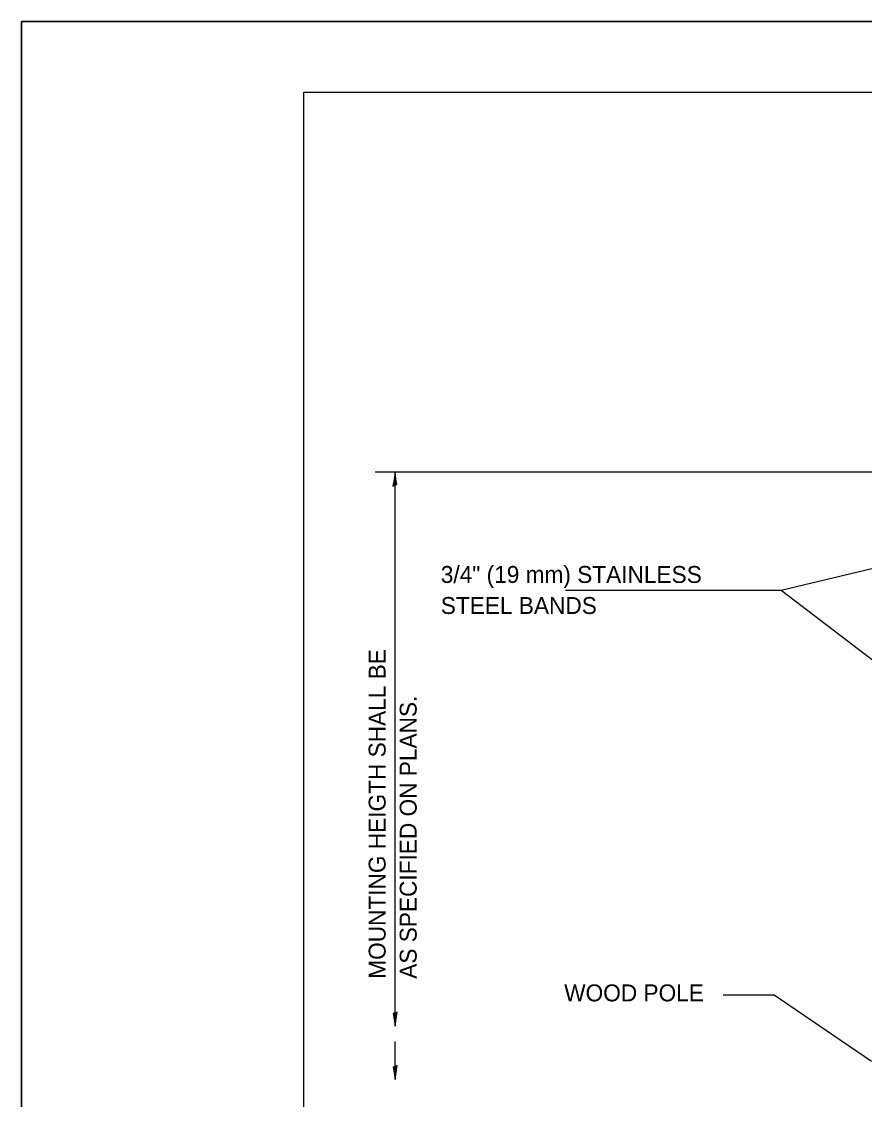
# Model space of a CAD drawing. Extents: x 53750 to 56102, y 36071 to 36970.
# Drawn here: x 54269.7 to 54389.2, y 36581.8 to 36734.6 of the extents above; entities that cross this region are included whole.
import ezdxf

# ---------------------------------------------------------------- set-up
doc = ezdxf.new("R2010")
doc.units = 0
for name, color, linetype in [('Design_EX_Roadway Notes', 7, 'Continuous'), ('Level 48', 7, 'Continuous'), ('Sheets_50 Reference Boundary', 7, 'Continuous'), ('Sheets_General Details', 7, 'Continuous'), ('Sheets_Printer Plotting Border', 7, 'Continuous')]:
    doc.layers.add(name, color=color, linetype=linetype)

msp = doc.modelspace()

# ---------------------------------------------------------------- linework, layer by layer
at = {"layer": 'Design_EX_Roadway Notes'}
for p, q in [((54397.77, 36670.69), (54319.81, 36670.69)), ((54322.64, 36592.18), (54322.64, 36670.69)), ((54377.36, 36653.98), (54390.32, 36644.07)), ((54322.64, 36584.6), (54322.64, 36589.98))]:
    msp.add_line(p, q, dxfattribs=at)
for points in [[(54322.62, 36668.86), (54322.89, 36668.92), (54322.77, 36669.69), (54322.64, 36670.69), (54322.5, 36669.63), (54322.33, 36668.69), (54322.62, 36668.86), (54322.8, 36668.94), (54322.64, 36670.02), (54322.43, 36668.84), (54322.67, 36669.01), (54322.63, 36669.51), (54322.56, 36669.03)], [(54346.77, 36653.98), (54377.36, 36653.98), (54390.4, 36657.09)], [(54369.15, 36596.6), (54376.36, 36596.6), (54390.17, 36587.22)], [(54322.67, 36594.02), (54322.39, 36593.96), (54322.51, 36593.18), (54322.64, 36592.18), (54322.79, 36593.25), (54322.95, 36594.18), (54322.67, 36594.02), (54322.49, 36593.94), (54322.64, 36592.85), (54322.85, 36594.04), (54322.62, 36593.86), (54322.65, 36593.36), (54322.72, 36593.84)], [(54322.67, 36586.43), (54322.39, 36586.37), (54322.51, 36585.59), (54322.64, 36584.6), (54322.79, 36585.66), (54322.95, 36586.6), (54322.67, 36586.43), (54322.49, 36586.35), (54322.64, 36585.27), (54322.85, 36586.45), (54322.62, 36586.28), (54322.65, 36585.78), (54322.72, 36586.26)]]:
    msp.add_lwpolyline(points, dxfattribs=at)
at = {"layer": 'Level 48'}
msp.add_lwpolyline([(54269.71, 36734.55), (54949.71, 36734.55), (54949.71, 36294.55), (54269.71, 36294.55)], close=True, dxfattribs=at)
at = {"layer": 'Sheets_50 Reference Boundary'}
msp.add_lwpolyline([(54309.71, 36724.55), (54939.71, 36724.55), (54939.71, 36324.55), (54309.71, 36324.55)], close=True, dxfattribs=at)
at = {"layer": 'Sheets_General Details'}
for p, q in [((54269.71, 36734.55), (54269.71, 36294.55)), ((54949.71, 36734.55), (54269.71, 36734.55))]:
    msp.add_line(p, q, dxfattribs=at)
msp.add_lwpolyline([(54309.71, 36724.55), (54939.71, 36724.55), (54939.71, 36304.55), (54309.71, 36304.55)], close=True, dxfattribs=at)
at = {"layer": 'Sheets_Printer Plotting Border'}
msp.add_lwpolyline([(54269.71, 36294.55), (54949.71, 36294.55), (54949.71, 36734.55), (54269.71, 36734.55)], close=True, dxfattribs=at)

# ---------------------------------------------------------------- texts
at = {"layer": 'Design_EX_Roadway Notes'}
for s, p in [('3/4" (19 mm) STAINLESS', (54329.12, 36654.99)), ('STEEL BANDS', (54329.12, 36650.59)), ('WOOD POLE', (54346.61, 36595.69))]:
    msp.add_text(s, height=2.4, dxfattribs=at).set_placement(p)
for s, p in [('MOUNTING HEIGTH SHALL BE', (54321.3, 36598.89)), ('AS SPECIFIED ON PLANS.', (54325.7, 36598.89))]:
    msp.add_text(s, height=2.4, rotation=90, dxfattribs=at).set_placement(p)

doc.saveas('drawing.dxf')
